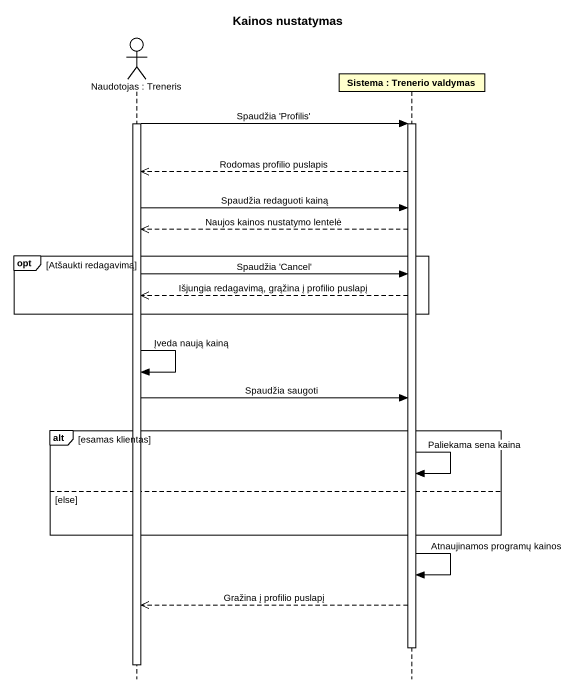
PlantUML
@startuml
title Kainos nustatymas
hide footbox
actor "Naudotojas : Treneris" as Naudotojas
participant "Sistema : Trenerio valdymas" as Sistema

activate Naudotojas
Naudotojas -> Sistema : Spaudžia 'Profilis'
activate Sistema
Sistema -->> Naudotojas : Rodomas profilio puslapis
Naudotojas -> Sistema : Spaudžia redaguoti kainą
Sistema -->> Naudotojas : Naujos kainos nustatymo lentelė
opt Atšaukti redagavimą
  Naudotojas -> Sistema : Spaudžia 'Cancel'
  Sistema -->> Naudotojas : Išjungia redagavimą, grąžina į profilio puslapį
end
Naudotojas -> Naudotojas : Įveda naują kainą
Naudotojas -> Sistema : Spaudžia saugoti
alt esamas klientas
  Sistema -> Sistema : Paliekama sena kaina
else else
end
Sistema -> Sistema : Atnaujinamos programų kainos
Sistema -->> Naudotojas : Gražina į profilio puslapį
deactivate Sistema
deactivate Naudotojas
@enduml
